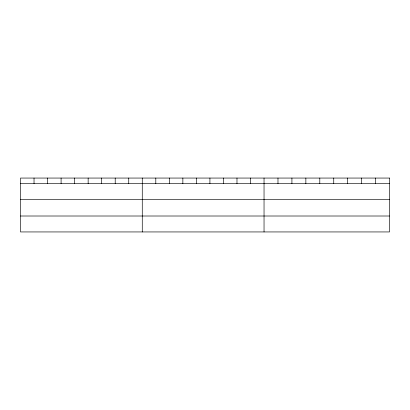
<?xml version="1.0" encoding="UTF-8"?>
<svg xmlns="http://www.w3.org/2000/svg" width="410" height="410" viewBox="0 0 410 410"><rect width="100%" height="100%" fill="white"/><g stroke="black" fill="none" stroke-linecap="round" stroke-linejoin="round"><path stroke-width="0.61" d="M20.5 183.659L389.5 183.659M20.5 199.593L389.5 199.593M20.5 216.008L389.5 216.008M375.56 178.058L375.56 183.659M361.62 178.058L361.62 183.659M347.68 178.058L347.68 183.659M333.74 178.058L333.74 183.659M319.8 178.058L319.8 183.659M305.86 178.058L305.86 183.659M291.92 178.058L291.92 183.659M277.98 178.058L277.98 183.659M264.04 178.058L264.04 231.942M250.51 178.058L250.51 183.659M236.98 178.058L236.98 183.659M223.45 178.058L223.45 183.659M209.92 178.058L209.92 183.659M196.39 178.058L196.39 183.659M182.86 178.058L182.86 183.659M169.33 178.058L169.33 183.659M155.8 178.058L155.8 183.659M142.27 178.058L142.27 231.942M128.74 178.058L128.74 183.659M115.21 178.058L115.21 183.659M101.68 178.058L101.68 183.659M88.15 178.058L88.15 183.659M74.62 178.058L74.62 183.659M61.09 178.058L61.09 183.659M47.56 178.058L47.56 183.659M34.03 178.058L34.03 183.659M389.5 178.058L20.5 178.058L20.5 231.942L389.5 231.942L389.5 178.058"/></g></svg>
